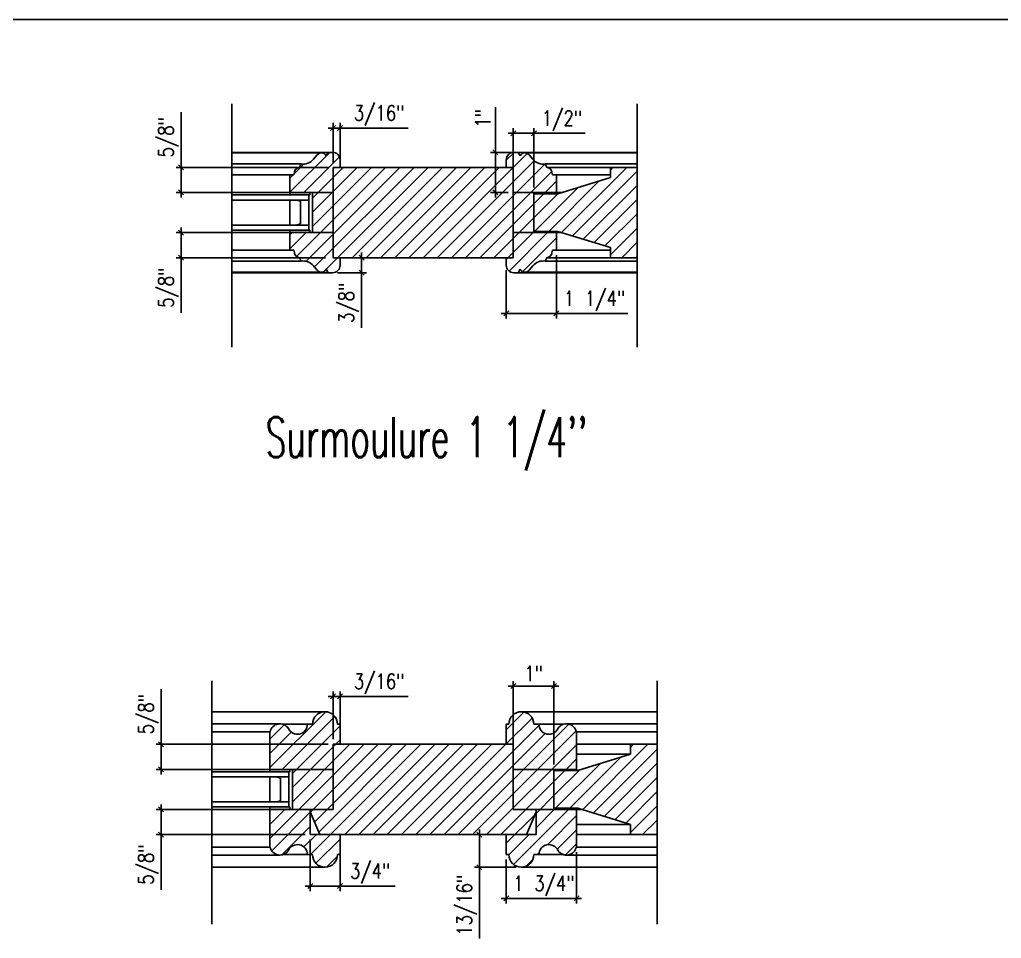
# Model space of a CAD drawing. Header units: inches. Extents: x 1985 to 11287, y 379 to 4336.
# Drawn here: x 7524.07 to 7548.54, y 3445.81 to 3468.71 of the extents above; entities that cross this region are included whole.
import ezdxf

# ---------------------------------------------------------------- set-up
doc = ezdxf.new("R2010")
doc.units = ezdxf.units.IN
doc.header["$MEASUREMENT"] = 0
doc.layers.get('0').update_dxf_attribs({"linetype": 'CONTINUOUS'})
doc.layers.get('Defpoints').update_dxf_attribs({"linetype": 'CONTINUOUS'})
for name, color, linetype in [('COTE1-1 99', 7, 'CONTINUOUS'), ('detail 99', 30, 'CONTINUOUS'), ('glass 99', 6, 'CONTINUOUS'), ('glazing tape 99', 7, 'CONTINUOUS'), ('hatch 99', 1, 'CONTINUOUS'), ('separation 99', 3, 'CONTINUOUS'), ('wood detail 99', 7, 'CONTINUOUS')]:
    doc.layers.add(name, color=color, linetype=linetype)
doc.styles.add('MARVIN', font='simplex.shx', dxfattribs={"width": 0.6})
doc.styles.get("Standard").update_dxf_attribs({"font": 'txt.shx', "width": 0.8})
doc.dimstyles.new('Elevation', dxfattribs={"dimscale": 2, "dimtxt": 0.75, "dimasz": 0.0625, "dimexe": 0.0625, "dimexo": 0.0625, "dimgap": 0.0625, "dimtad": 1, "dimdec": 5, "dimzin": 0, "dimdsep": 46, "dimlunit": 5, "dimtxsty": 'Standard', "dimblk1": 'OBLIQUE', "dimblk2": 'OBLIQUE', "dimsah": 1, "dimcen": 2, "dimdle": 0.0625, "dimclrd": 1, "dimclre": 1, "dimadec": 1, "dimazin": 0, "dimtfac": 0.375, "dimtdec": 5, "dimtmove": 0, "dimatfit": 3, "dimldrblk": 'OBLIQUE', "dimfxl": 1, "dimfrac": 2, "dimtolj": 1, "dimtzin": 0, "dimarcsym": 0})
pattern_1 = [(45, (7953.0586, 3776.64846), (-0.1767767, 0.1767767), [])]

# ---------------------------------------------------------------- blocks, each defined once
blk = doc.blocks.new('_OBLIQUE')
at = {"color": 0, "linetype": 'ByBlock'}
blk.add_line((-0.5, -0.5), (0.5, 0.5), dxfattribs=at)
blk = doc.blocks.new('*D563')
at = {"layer": 'COTE1-1 99', "color": 1, "lineweight": -2, "transparency": 16777216}
for p, q in [((7536.374, 3450.145), (7536.374, 3452.221)), ((7537.388, 3450.145), (7537.388, 3452.221)), ((7536.249, 3452.096), (7537.513, 3452.096))]:
    blk.add_line(p, q, dxfattribs=at)
at = {"layer": 'Defpoints', "color": 0, "transparency": 16777216}
for p in [(7537.388, 3452.096), (7536.374, 3450.02), (7537.388, 3450.02)]:
    blk.add_point(p, dxfattribs=at)
at = {"layer": 'COTE1-1 99', "color": 1, "lineweight": -2, "transparency": 16777216, "xscale": 0.125, "yscale": 0.125, "zscale": 0.125, "rotation": 180}
blk.add_blockref('_OBLIQUE', (7536.374, 3452.096), dxfattribs=at)
at = {"layer": 'COTE1-1 99', "color": 1, "lineweight": -2, "transparency": 16777216, "xscale": 0.125, "yscale": 0.125, "zscale": 0.125}
blk.add_blockref('_OBLIQUE', (7537.388, 3452.096), dxfattribs=at)
at = {"layer": 'COTE1-1 99', "color": 0, "transparency": 16777216, "insert": (7536.881, 3452.409), "char_height": 0.375, "attachment_point": 5}
blk.add_mtext('\\A1;1"', dxfattribs=at)
blk = doc.blocks.new('*D564')
at = {"layer": 'COTE1-1 99', "color": 1, "lineweight": -2, "transparency": 16777216}
for p, q in [((7531.883, 3450.77), (7531.883, 3451.963)), ((7532.057, 3450.77), (7532.057, 3451.963)), ((7531.883, 3451.838), (7531.758, 3451.838)), ((7531.883, 3451.838), (7532.057, 3451.838)), ((7532.057, 3451.838), (7533.757, 3451.838))]:
    blk.add_line(p, q, dxfattribs=at)
at = {"layer": 'Defpoints', "color": 0, "transparency": 16777216}
for p in [(7532.057, 3451.838), (7531.883, 3450.645), (7532.057, 3450.645)]:
    blk.add_point(p, dxfattribs=at)
at = {"layer": 'COTE1-1 99', "color": 1, "lineweight": -2, "transparency": 16777216, "xscale": 0.125, "yscale": 0.125, "zscale": 0.125}
blk.add_blockref('_OBLIQUE', (7531.883, 3451.838), dxfattribs=at)
at = {"layer": 'COTE1-1 99', "color": 1, "lineweight": -2, "transparency": 16777216, "xscale": 0.125, "yscale": 0.125, "zscale": 0.125, "rotation": 180}
blk.add_blockref('_OBLIQUE', (7532.057, 3451.838), dxfattribs=at)
at = {"layer": 'COTE1-1 99', "color": 0, "transparency": 16777216, "insert": (7533.032, 3452.151), "char_height": 0.375, "attachment_point": 5}
blk.add_mtext('\\A1;3/16"', dxfattribs=at)
blk = doc.blocks.new('*D565')
at = {"layer": 'COTE1-1 99', "color": 1, "lineweight": -2, "transparency": 16777216}
for p, q in [((7531.316, 3448.27), (7531.316, 3446.985)), ((7532.057, 3448.27), (7532.057, 3446.985)), ((7531.191, 3447.11), (7532.057, 3447.11)), ((7532.057, 3447.11), (7533.432, 3447.11))]:
    blk.add_line(p, q, dxfattribs=at)
at = {"layer": 'Defpoints', "color": 0, "transparency": 16777216}
for p in [(7531.316, 3448.395), (7532.057, 3448.395), (7532.057, 3447.11)]:
    blk.add_point(p, dxfattribs=at)
at = {"layer": 'COTE1-1 99', "color": 1, "lineweight": -2, "transparency": 16777216, "xscale": 0.125, "yscale": 0.125, "zscale": 0.125, "rotation": 180}
blk.add_blockref('_OBLIQUE', (7531.316, 3447.11), dxfattribs=at)
at = {"layer": 'COTE1-1 99', "color": 1, "lineweight": -2, "transparency": 16777216, "xscale": 0.125, "yscale": 0.125, "zscale": 0.125}
blk.add_blockref('_OBLIQUE', (7532.057, 3447.11), dxfattribs=at)
at = {"layer": 'COTE1-1 99', "color": 0, "transparency": 16777216, "insert": (7532.807, 3447.423), "char_height": 0.375, "attachment_point": 5}
blk.add_mtext('\\A1;3/4"', dxfattribs=at)
blk = doc.blocks.new('*D566')
at = {"layer": 'COTE1-1 99', "color": 1, "lineweight": -2, "transparency": 16777216}
for p, q in [((7537.95, 3447.957), (7537.95, 3446.677)), ((7536.2, 3447.77), (7536.2, 3446.677)), ((7538.075, 3446.802), (7536.075, 3446.802))]:
    blk.add_line(p, q, dxfattribs=at)
at = {"layer": 'Defpoints', "color": 0, "transparency": 16777216}
for p in [(7537.95, 3448.082), (7536.2, 3447.895), (7536.2, 3446.802)]:
    blk.add_point(p, dxfattribs=at)
at = {"layer": 'COTE1-1 99', "color": 1, "lineweight": -2, "transparency": 16777216, "xscale": 0.125, "yscale": 0.125, "zscale": 0.125, "rotation": 180}
blk.add_blockref('_OBLIQUE', (7536.2, 3446.802), dxfattribs=at)
at = {"layer": 'COTE1-1 99', "color": 1, "lineweight": -2, "transparency": 16777216, "xscale": 0.125, "yscale": 0.125, "zscale": 0.125}
blk.add_blockref('_OBLIQUE', (7537.95, 3446.802), dxfattribs=at)
at = {"layer": 'COTE1-1 99', "color": 0, "transparency": 16777216, "insert": (7537.138, 3447.114), "char_height": 0.375, "attachment_point": 5}
blk.add_mtext('\\A1;1 3/4"', dxfattribs=at)
blk = doc.blocks.new('*D567')
at = {"layer": 'COTE1-1 99', "color": 1, "lineweight": -2, "transparency": 16777216}
for p, q in [((7531.191, 3449.02), (7527.471, 3449.02)), ((7527.596, 3449.145), (7527.596, 3448.395)), ((7531.191, 3448.395), (7527.471, 3448.395)), ((7527.596, 3448.395), (7527.596, 3447.02))]:
    blk.add_line(p, q, dxfattribs=at)
at = {"layer": 'Defpoints', "color": 0, "transparency": 16777216}
for p in [(7531.316, 3449.02), (7527.596, 3448.395), (7531.316, 3448.395)]:
    blk.add_point(p, dxfattribs=at)
at = {"layer": 'COTE1-1 99', "color": 1, "lineweight": -2, "transparency": 16777216, "xscale": 0.125, "yscale": 0.125, "zscale": 0.125}
for p, rotation in [((7527.596, 3449.02), 90), ((7527.596, 3448.395), 270)]:
    blk.add_blockref('_OBLIQUE', p, dxfattribs=dict(at, rotation=rotation))
at = {"layer": 'COTE1-1 99', "color": 0, "transparency": 16777216, "insert": (7527.283, 3447.645), "char_height": 0.375, "attachment_point": 5, "rotation": 90}
blk.add_mtext('\\A1;5/8"', dxfattribs=at)
blk = doc.blocks.new('*D568')
at = {"layer": 'COTE1-1 99', "color": 1, "lineweight": -2, "transparency": 16777216}
for p, q in [((7527.596, 3450.645), (7527.596, 3452.02)), ((7531.758, 3450.645), (7527.471, 3450.645)), ((7527.596, 3449.895), (7527.596, 3450.645)), ((7530.182, 3450.02), (7527.471, 3450.02))]:
    blk.add_line(p, q, dxfattribs=at)
at = {"layer": 'Defpoints', "color": 0, "transparency": 16777216}
for p in [(7527.596, 3450.645), (7531.883, 3450.645), (7530.307, 3450.02)]:
    blk.add_point(p, dxfattribs=at)
at = {"layer": 'COTE1-1 99', "color": 1, "lineweight": -2, "transparency": 16777216, "xscale": 0.125, "yscale": 0.125, "zscale": 0.125}
for p, rotation in [((7527.596, 3450.645), 90), ((7527.596, 3450.02), 270)]:
    blk.add_blockref('_OBLIQUE', p, dxfattribs=dict(at, rotation=rotation))
at = {"layer": 'COTE1-1 99', "color": 0, "transparency": 16777216, "insert": (7527.283, 3451.395), "char_height": 0.375, "attachment_point": 5, "rotation": 90}
blk.add_mtext('\\A1;5/8"', dxfattribs=at)
blk = doc.blocks.new('*D569')
at = {"layer": 'COTE1-1 99', "color": 1, "lineweight": -2, "transparency": 16777216}
for p, q in [((7535.531, 3448.52), (7535.531, 3447.582)), ((7536.075, 3448.395), (7535.406, 3448.395)), ((7536.45, 3447.582), (7535.406, 3447.582)), ((7535.531, 3447.582), (7535.531, 3445.807))]:
    blk.add_line(p, q, dxfattribs=at)
at = {"layer": 'Defpoints', "color": 0, "transparency": 16777216}
for p in [(7536.2, 3448.395), (7535.531, 3447.582), (7536.575, 3447.582)]:
    blk.add_point(p, dxfattribs=at)
at = {"layer": 'COTE1-1 99', "color": 1, "lineweight": -2, "transparency": 16777216, "xscale": 0.125, "yscale": 0.125, "zscale": 0.125}
for p, rotation in [((7535.531, 3448.395), 90), ((7535.531, 3447.582), 270)]:
    blk.add_blockref('_OBLIQUE', p, dxfattribs=dict(at, rotation=rotation))
at = {"layer": 'COTE1-1 99', "color": 0, "transparency": 16777216, "insert": (7535.218, 3446.632), "char_height": 0.375, "attachment_point": 5, "rotation": 90}
blk.add_mtext('\\A1;13/16"', dxfattribs=at)
blk = doc.blocks.new('*D570')
at = {"layer": 'COTE1-1 99', "color": 1, "lineweight": -2, "transparency": 16777216}
for p, q in [((7528.096, 3463.524), (7528.096, 3462.774)), ((7531.691, 3463.399), (7527.971, 3463.399)), ((7531.691, 3462.774), (7527.971, 3462.774)), ((7528.096, 3462.774), (7528.096, 3461.399))]:
    blk.add_line(p, q, dxfattribs=at)
at = {"layer": 'Defpoints', "color": 0, "transparency": 16777216}
for p in [(7531.816, 3463.399), (7528.096, 3462.774), (7531.816, 3462.774)]:
    blk.add_point(p, dxfattribs=at)
at = {"layer": 'COTE1-1 99', "color": 1, "lineweight": -2, "transparency": 16777216, "xscale": 0.125, "yscale": 0.125, "zscale": 0.125}
for p, rotation in [((7528.096, 3463.399), 90), ((7528.096, 3462.774), 270)]:
    blk.add_blockref('_OBLIQUE', p, dxfattribs=dict(at, rotation=rotation))
at = {"layer": 'COTE1-1 99', "color": 0, "transparency": 16777216, "insert": (7527.783, 3462.024), "char_height": 0.375, "attachment_point": 5, "rotation": 90}
blk.add_mtext('\\A1;5/8"', dxfattribs=at)
blk = doc.blocks.new('*D571')
at = {"layer": 'COTE1-1 99', "color": 1, "lineweight": -2, "transparency": 16777216}
for p, q in [((7528.096, 3465.024), (7528.096, 3466.399)), ((7531.758, 3465.024), (7527.971, 3465.024)), ((7528.096, 3464.274), (7528.096, 3465.024)), ((7530.682, 3464.399), (7527.971, 3464.399))]:
    blk.add_line(p, q, dxfattribs=at)
at = {"layer": 'Defpoints', "color": 0, "transparency": 16777216}
for p in [(7528.096, 3465.024), (7531.883, 3465.024), (7530.807, 3464.399)]:
    blk.add_point(p, dxfattribs=at)
at = {"layer": 'COTE1-1 99', "color": 1, "lineweight": -2, "transparency": 16777216, "xscale": 0.125, "yscale": 0.125, "zscale": 0.125}
for p, rotation in [((7528.096, 3465.024), 90), ((7528.096, 3464.399), 270)]:
    blk.add_blockref('_OBLIQUE', p, dxfattribs=dict(at, rotation=rotation))
at = {"layer": 'COTE1-1 99', "color": 0, "transparency": 16777216, "insert": (7527.783, 3465.774), "char_height": 0.375, "attachment_point": 5, "rotation": 90}
blk.add_mtext('\\A1;5/8"', dxfattribs=at)
blk = doc.blocks.new('*D572')
at = {"layer": 'COTE1-1 99', "color": 1, "lineweight": -2, "transparency": 16777216}
for p, q in [((7531.883, 3465.149), (7531.883, 3466.131)), ((7532.057, 3465.149), (7532.057, 3466.131)), ((7531.883, 3466.006), (7531.758, 3466.006)), ((7531.883, 3466.006), (7532.057, 3466.006)), ((7532.057, 3466.006), (7533.757, 3466.006))]:
    blk.add_line(p, q, dxfattribs=at)
at = {"layer": 'Defpoints', "color": 0, "transparency": 16777216}
for p in [(7532.057, 3466.006), (7531.883, 3465.024), (7532.057, 3465.024)]:
    blk.add_point(p, dxfattribs=at)
at = {"layer": 'COTE1-1 99', "color": 1, "lineweight": -2, "transparency": 16777216, "xscale": 0.125, "yscale": 0.125, "zscale": 0.125}
blk.add_blockref('_OBLIQUE', (7531.883, 3466.006), dxfattribs=at)
at = {"layer": 'COTE1-1 99', "color": 1, "lineweight": -2, "transparency": 16777216, "xscale": 0.125, "yscale": 0.125, "zscale": 0.125, "rotation": 180}
blk.add_blockref('_OBLIQUE', (7532.057, 3466.006), dxfattribs=at)
at = {"layer": 'COTE1-1 99', "color": 0, "transparency": 16777216, "insert": (7533.032, 3466.318), "char_height": 0.375, "attachment_point": 5}
blk.add_mtext('\\A1;3/16"', dxfattribs=at)
blk = doc.blocks.new('*D573')
at = {"layer": 'COTE1-1 99', "color": 1, "lineweight": -2, "transparency": 16777216}
for p, q in [((7537.45, 3462.834), (7537.45, 3461.258)), ((7536.2, 3462.462), (7536.2, 3461.258)), ((7536.075, 3461.383), (7537.45, 3461.383)), ((7537.45, 3461.383), (7539.225, 3461.383))]:
    blk.add_line(p, q, dxfattribs=at)
at = {"layer": 'Defpoints', "color": 0, "transparency": 16777216}
for p in [(7537.45, 3462.959), (7536.2, 3462.587), (7537.45, 3461.383)]:
    blk.add_point(p, dxfattribs=at)
at = {"layer": 'COTE1-1 99', "color": 1, "lineweight": -2, "transparency": 16777216, "xscale": 0.125, "yscale": 0.125, "zscale": 0.125, "rotation": 180}
blk.add_blockref('_OBLIQUE', (7536.2, 3461.383), dxfattribs=at)
at = {"layer": 'COTE1-1 99', "color": 1, "lineweight": -2, "transparency": 16777216, "xscale": 0.125, "yscale": 0.125, "zscale": 0.125}
blk.add_blockref('_OBLIQUE', (7537.45, 3461.383), dxfattribs=at)
at = {"layer": 'COTE1-1 99', "color": 0, "transparency": 16777216, "insert": (7538.4, 3461.696), "char_height": 0.375, "attachment_point": 5}
blk.add_mtext('\\A1;1 1/4"', dxfattribs=at)
blk = doc.blocks.new('*D574')
at = {"layer": 'COTE1-1 99', "color": 1, "lineweight": -2, "transparency": 16777216}
for p, q in [((7535.929, 3465.399), (7535.929, 3466.524)), ((7536.375, 3465.399), (7535.804, 3465.399)), ((7535.929, 3464.274), (7535.929, 3465.399)), ((7536.249, 3464.399), (7535.804, 3464.399))]:
    blk.add_line(p, q, dxfattribs=at)
at = {"layer": 'Defpoints', "color": 0, "transparency": 16777216}
for p in [(7535.929, 3465.399), (7536.5, 3465.399), (7536.374, 3464.399)]:
    blk.add_point(p, dxfattribs=at)
at = {"layer": 'COTE1-1 99', "color": 1, "lineweight": -2, "transparency": 16777216, "xscale": 0.125, "yscale": 0.125, "zscale": 0.125}
for p, rotation in [((7535.929, 3465.399), 90), ((7535.929, 3464.399), 270)]:
    blk.add_blockref('_OBLIQUE', p, dxfattribs=dict(at, rotation=rotation))
at = {"layer": 'COTE1-1 99', "color": 0, "transparency": 16777216, "insert": (7535.616, 3466.249), "char_height": 0.375, "attachment_point": 5, "rotation": 90}
blk.add_mtext('\\A1;1"', dxfattribs=at)
blk = doc.blocks.new('*D575')
at = {"layer": 'COTE1-1 99', "color": 1, "lineweight": -2, "transparency": 16777216}
for p, q in [((7532.182, 3462.774), (7532.717, 3462.774)), ((7532.592, 3462.899), (7532.592, 3462.399)), ((7531.995, 3462.399), (7532.717, 3462.399)), ((7532.592, 3462.399), (7532.592, 3461.024))]:
    blk.add_line(p, q, dxfattribs=at)
at = {"layer": 'Defpoints', "color": 0, "transparency": 16777216}
for p in [(7532.057, 3462.774), (7531.87, 3462.399), (7532.592, 3462.399)]:
    blk.add_point(p, dxfattribs=at)
at = {"layer": 'COTE1-1 99', "color": 1, "lineweight": -2, "transparency": 16777216, "xscale": 0.125, "yscale": 0.125, "zscale": 0.125}
for p, rotation in [((7532.592, 3462.774), 90), ((7532.592, 3462.399), 270)]:
    blk.add_blockref('_OBLIQUE', p, dxfattribs=dict(at, rotation=rotation))
at = {"layer": 'COTE1-1 99', "color": 0, "transparency": 16777216, "insert": (7532.279, 3461.649), "char_height": 0.375, "attachment_point": 5, "rotation": 90}
blk.add_mtext('\\A1;3/8"', dxfattribs=at)
blk = doc.blocks.new('*D576')
at = {"layer": 'COTE1-1 99', "color": 1, "lineweight": -2, "transparency": 16777216}
for p, q in [((7536.374, 3464.524), (7536.374, 3466.001)), ((7536.888, 3464.524), (7536.888, 3466.001)), ((7536.249, 3465.876), (7536.888, 3465.876)), ((7536.888, 3465.876), (7538.163, 3465.876))]:
    blk.add_line(p, q, dxfattribs=at)
at = {"layer": 'Defpoints', "color": 0, "transparency": 16777216}
for p in [(7536.888, 3465.876), (7536.374, 3464.399), (7536.888, 3464.399)]:
    blk.add_point(p, dxfattribs=at)
at = {"layer": 'COTE1-1 99', "color": 1, "lineweight": -2, "transparency": 16777216, "xscale": 0.125, "yscale": 0.125, "zscale": 0.125, "rotation": 180}
blk.add_blockref('_OBLIQUE', (7536.374, 3465.876), dxfattribs=at)
at = {"layer": 'COTE1-1 99', "color": 1, "lineweight": -2, "transparency": 16777216, "xscale": 0.125, "yscale": 0.125, "zscale": 0.125}
blk.add_blockref('_OBLIQUE', (7536.888, 3465.876), dxfattribs=at)
at = {"layer": 'COTE1-1 99', "color": 0, "transparency": 16777216, "insert": (7537.588, 3466.188), "char_height": 0.375, "attachment_point": 5}
blk.add_mtext('\\A1;1/2"', dxfattribs=at)

msp = doc.modelspace()

# ---------------------------------------------------------------- hatches: boundary and pattern name
at = {"layer": 'glazing tape 99'}
h = msp.add_hatch(color=256, dxfattribs=at)
h.paths.add_polyline_path([(7531.307169, 3464.336516), (7531.307169, 3464.399016), (7530.865205, 3464.399016), (7530.807169, 3464.399016), (7530.807169, 3464.336516)])
h.paths.add_polyline_path([(7530.807169, 3463.461516), (7530.807169, 3463.399016), (7530.865205, 3463.399016), (7531.307169, 3463.399016), (7531.307169, 3463.461516)])
h = msp.add_hatch(color=256, dxfattribs=at)
h.paths.add_polyline_path([(7536.887526, 3463.399016), (7537.45002, 3463.399016), (7537.45002, 3463.430316), (7536.887526, 3463.430316)])
h.paths.add_polyline_path([(7536.887526, 3464.367716), (7537.45002, 3464.367716), (7537.45002, 3464.399016), (7536.887526, 3464.399016)])
h = msp.add_hatch(color=256, dxfattribs=at)
h.paths.add_polyline_path([(7530.807169, 3449.957489), (7530.807169, 3450.019989), (7530.365205, 3450.019989), (7530.307169, 3450.019989), (7530.307169, 3449.957489)])
h.paths.add_polyline_path([(7530.307169, 3449.082489), (7530.307169, 3449.019989), (7530.365205, 3449.019989), (7530.807169, 3449.019989), (7530.807169, 3449.082489)])
h = msp.add_hatch(color=256, dxfattribs=at)
h.paths.add_polyline_path([(7537.387526, 3449.019989), (7537.95002, 3449.019989), (7537.95002, 3449.051289), (7537.387526, 3449.051289)])
h.paths.add_polyline_path([(7537.387526, 3449.988689), (7537.95002, 3449.988689), (7537.95002, 3450.019989), (7537.387526, 3450.019989)])
at = {"layer": 'hatch 99'}
h = msp.add_hatch(dxfattribs=at)
h.set_pattern_fill('ANSI31', color=256, scale=2, style=0)
h.set_pattern_definition([(45, (8045.14904, 3258.20517), (-0.1767767, 0.1767767), [])])
h.paths.add_polyline_path([(7531.883062, 3465.024016), (7532.057169, 3465.024016), (7532.057169, 3465.211516, 0.414213562), (7531.869669, 3465.399016), (7531.757169, 3465.399016), (7531.713295, 3465.311666, 0.566296042), (7531.490446, 3465.3335), (7531.395276, 3465.226137, -0.273490153), (7531.087169, 3465.111016), (7531.049169, 3465.024016, 0.347844047), (7530.919142, 3464.901162, -0.001200082), (7530.919243, 3464.901846), (7530.907169, 3464.839016), (7530.807169, 3464.839016), (7530.807169, 3464.399016), (7530.865205, 3464.399016), (7531.883062, 3464.399016)])
h.paths.add_polyline_path([(7531.883062, 3464.399016), (7531.369669, 3464.399016), (7531.369669, 3463.399016), (7531.775919, 3463.399016), (7531.847347, 3463.399016), (7531.883062, 3463.399016)])
h.paths.add_polyline_path([(7531.883062, 3463.399016), (7531.847347, 3463.399016), (7530.885394, 3463.399016), (7530.838419, 3463.399016), (7530.807169, 3463.399016), (7530.807169, 3462.959016), (7530.907169, 3462.959016), (7530.919243, 3462.896187, 0.346499322), (7531.049169, 3462.774016), (7531.087169, 3462.687016, -0.273490153), (7531.395276, 3462.571896), (7531.490446, 3462.464533, 0.566296042), (7531.713295, 3462.486367), (7531.757169, 3462.399016), (7531.869669, 3462.399016, 0.414213562), (7532.057169, 3462.586516), (7532.057169, 3462.774016), (7531.883062, 3462.774016)])
h.paths.add_polyline_path([(7536.374133, 3465.024016), (7536.168776, 3465.024016), (7531.883062, 3465.024016), (7531.883062, 3462.774016), (7536.374133, 3462.774016)])
h.paths.add_polyline_path([(7537.450026, 3463.399016), (7536.909847, 3463.399016), (7536.374133, 3463.399016), (7536.374133, 3462.774016), (7536.200026, 3462.774016), (7536.200026, 3462.586516, 0.414213562), (7536.387526, 3462.399016), (7536.500026, 3462.399016), (7536.5439, 3462.486367, 0.566296042), (7536.766749, 3462.464533), (7536.861919, 3462.571896, -0.273490153), (7537.170026, 3462.687016), (7537.208026, 3462.774016, 0.346313376), (7537.337937, 3462.896092, 0.000064237), (7537.337943, 3462.896129, 0.000101787), (7537.337951, 3462.896187), (7537.350026, 3462.959016), (7537.450026, 3462.959016)])
h.paths.add_polyline_path([(7536.887526, 3464.399016), (7536.374133, 3464.399016), (7536.374133, 3463.399016), (7536.887526, 3463.399016)])
h.paths.add_polyline_path([(7537.208026, 3465.024016), (7537.170026, 3465.111016, -0.273490153), (7536.861919, 3465.226137), (7536.766749, 3465.3335, 0.566296042), (7536.5439, 3465.311666), (7536.500026, 3465.399016), (7536.387526, 3465.399016, 0.414213562), (7536.200026, 3465.211516), (7536.200026, 3465.024016), (7536.374133, 3465.024016), (7536.374133, 3464.399016), (7537.39199, 3464.399016), (7537.450026, 3464.399016), (7537.450026, 3464.839016), (7537.350026, 3464.839016), (7537.337951, 3464.901846, 0.346499322)])
h.paths.add_polyline_path([(7539.460839, 3465.024016), (7538.79384, 3465.024016), (7538.79384, 3464.774016), (7537.48134, 3464.367716), (7536.887526, 3464.367716), (7536.887526, 3463.430316), (7537.48134, 3463.430316), (7538.79384, 3463.024016), (7538.79384, 3462.774016), (7539.460839, 3462.774016)])
h = msp.add_hatch(dxfattribs=at)
h.set_pattern_fill('ANSI31', color=256, scale=2, style=0)
h.set_pattern_definition(pattern_1)
h.paths.add_polyline_path([(7531.883062, 3450.644989), (7532.057169, 3450.644989), (7532.057169, 3451.144989), (7531.994669, 3451.144989, 1), (7531.369669, 3451.144989), (7531.244669, 3451.144989, -0.809183486), (7530.76643, 3451.042974, 0.663665492), (7530.313696, 3450.957489), (7530.307169, 3450.957489), (7530.307169, 3450.019989), (7530.365205, 3450.019989), (7531.883062, 3450.019989)])
h.paths.add_polyline_path([(7531.883062, 3450.019989), (7530.869669, 3450.019989), (7530.869669, 3449.019989), (7531.347347, 3449.019989), (7531.883062, 3449.019989)])
h.paths.add_polyline_path([(7531.316097, 3449.019989), (7530.385394, 3449.019989), (7530.365205, 3449.019989), (7530.307169, 3449.019989), (7530.307169, 3448.082489), (7530.313696, 3448.082489, 0.663665492), (7530.76643, 3447.997005, -0.809183486), (7531.244669, 3447.894989), (7531.369669, 3447.894989, 1), (7531.994669, 3447.894989), (7532.057169, 3447.894989), (7532.057169, 3448.394989), (7531.316097, 3448.394989)])
h.paths.add_polyline_path([(7536.374133, 3450.644989), (7536.168776, 3450.644989), (7531.883062, 3450.644989), (7531.883062, 3449.019989), (7531.347347, 3449.019989), (7531.316097, 3449.019989), (7531.316097, 3448.957489), (7531.557169, 3448.394989), (7532.088419, 3448.394989), (7536.668776, 3448.394989), (7536.700026, 3448.394989), (7536.941097, 3448.957489), (7536.941097, 3449.019989), (7536.909847, 3449.019989), (7536.374133, 3449.019989)])
h.paths.add_polyline_path([(7537.950026, 3450.957489), (7537.943499, 3450.957489, 0.663665492), (7537.490765, 3451.042974, -0.809183486), (7537.012526, 3451.144989), (7536.887526, 3451.144989, 1), (7536.262526, 3451.144989), (7536.200026, 3451.144989), (7536.200026, 3450.644989), (7536.374133, 3450.644989), (7536.374133, 3450.019989), (7537.918776, 3450.019989), (7537.950026, 3450.030406)])
h.paths.add_polyline_path([(7537.387526, 3450.019989), (7536.374133, 3450.019989), (7536.374133, 3449.019989), (7536.909847, 3449.019989), (7537.387526, 3449.019989)])
h.paths.add_polyline_path([(7537.950026, 3449.009572), (7537.918776, 3449.019989), (7536.981276, 3449.019989), (7536.941097, 3449.019989), (7536.941097, 3448.394989), (7536.200026, 3448.394989), (7536.200026, 3447.894989), (7536.262526, 3447.894989, 1), (7536.887526, 3447.894989), (7537.012526, 3447.894989, -0.809183486), (7537.490765, 3447.997005, 0.663665492), (7537.943499, 3448.082489), (7537.950026, 3448.082489)])
h = msp.add_hatch(dxfattribs=at)
h.set_pattern_fill('ANSI31', color=256, scale=2, style=0)
h.set_pattern_definition(pattern_1)
h.paths.add_polyline_path([(7539.960839, 3450.644989), (7539.29384, 3450.644989), (7539.29384, 3450.394989), (7537.98134, 3449.988689), (7537.387526, 3449.988689), (7537.387526, 3449.051289), (7537.98134, 3449.051289), (7539.29384, 3448.644989), (7539.29384, 3448.394989), (7539.960839, 3448.394989)])

# ---------------------------------------------------------------- linework, layer by layer
at = {"layer": 'glass 99'}
for p, q in [((7529.363945, 3464.336516), (7531.276669, 3464.336516)), ((7529.363945, 3464.211516), (7531.276669, 3464.211516)), ((7530.807169, 3464.211516), (7530.807169, 3463.586516)), ((7531.071549, 3464.181525), (7530.963766, 3464.211516)), ((7531.071549, 3464.181525), (7531.071549, 3463.836516)), ((7531.276669, 3464.336516), (7531.276669, 3463.461516)), ((7531.071549, 3463.616508), (7531.071549, 3463.836516)), ((7531.276669, 3463.586516), (7529.363945, 3463.586516)), ((7531.276669, 3463.461516), (7529.363945, 3463.461516)), ((7530.865205, 3463.461516), (7531.276669, 3463.461516)), ((7531.071549, 3463.616508), (7530.963766, 3463.586516)), ((7528.863945, 3449.957489), (7530.776669, 3449.957489)), ((7528.863945, 3449.832489), (7530.776669, 3449.832489)), ((7530.307169, 3449.832489), (7530.307169, 3449.207489)), ((7530.571549, 3449.802498), (7530.463766, 3449.832489)), ((7530.571549, 3449.802498), (7530.571549, 3449.457489)), ((7530.776669, 3449.957489), (7530.776669, 3449.082489)), ((7530.571549, 3449.23748), (7530.571549, 3449.457489)), ((7530.776669, 3449.207489), (7528.863945, 3449.207489)), ((7530.776669, 3449.082489), (7528.863945, 3449.082489)), ((7530.365205, 3449.082489), (7530.776669, 3449.082489)), ((7530.571549, 3449.23748), (7530.463766, 3449.207489))]:
    msp.add_line(p, q, dxfattribs=at)
at = {"layer": 'glazing tape 99'}
for p, q in [((7530.807169, 3464.399016), (7530.807169, 3464.336516)), ((7530.807169, 3464.336516), (7531.307169, 3464.336516)), ((7531.307169, 3464.399016), (7531.307169, 3464.336516)), ((7530.807169, 3463.399016), (7530.807169, 3463.461516)), ((7530.807169, 3463.461516), (7531.307169, 3463.461516)), ((7531.307169, 3463.399016), (7531.307169, 3463.461516)), ((7530.307169, 3450.019989), (7530.307169, 3449.957489)), ((7530.807169, 3450.019989), (7530.807169, 3449.957489)), ((7530.307169, 3449.957489), (7530.807169, 3449.957489)), ((7530.307169, 3449.019989), (7530.307169, 3449.082489)), ((7530.307169, 3449.082489), (7530.807169, 3449.082489)), ((7530.807169, 3449.019989), (7530.807169, 3449.082489))]:
    msp.add_line(p, q, dxfattribs=at)
at = {"layer": 'separation 99'}
msp.add_line((7625.276756, 3468.707265), (7484.325689, 3468.707265), dxfattribs=at)
at = {"layer": 'wood detail 99'}
for p, q in [((7529.363945, 3466.607263), (7529.363945, 3460.539926)), ((7539.460839, 3466.607263), (7539.460839, 3460.539926)), ((7531.757169, 3465.399016), (7529.363945, 3465.399016)), ((7531.757169, 3465.399016), (7531.713295, 3465.311666)), ((7536.500026, 3465.399016), (7536.5439, 3465.311666)), ((7536.500026, 3465.399016), (7539.460839, 3465.399016)), ((7531.595323, 3465.386304), (7529.363945, 3465.386304)), ((7531.395276, 3465.226137), (7531.490446, 3465.3335)), ((7532.057169, 3465.211516), (7532.057169, 3465.024016)), ((7536.200026, 3465.211516), (7536.200026, 3465.024016)), ((7536.661872, 3465.386304), (7539.460839, 3465.386304)), ((7536.861919, 3465.226137), (7536.766749, 3465.3335)), ((7531.087169, 3465.111016), (7529.363945, 3465.111016)), ((7531.049169, 3465.024016), (7529.463355, 3465.024016)), ((7530.919243, 3464.901846), (7530.907169, 3464.839016)), ((7531.087169, 3465.111016), (7531.049169, 3465.024016)), ((7532.088419, 3465.024016), (7531.883062, 3465.024016)), ((7531.883062, 3465.024016), (7536.374133, 3465.024016)), ((7536.168776, 3465.024016), (7536.374133, 3465.024016)), ((7536.168776, 3465.024016), (7536.374133, 3465.024016)), ((7537.170026, 3465.111016), (7537.208026, 3465.024016)), ((7537.170026, 3465.111016), (7539.460839, 3465.111016)), ((7537.208026, 3465.024016), (7538.79384, 3465.024016)), ((7537.337951, 3464.901846), (7537.350026, 3464.839016)), ((7538.79384, 3465.024016), (7539.460839, 3465.024016)), ((7538.79384, 3464.774016), (7538.79384, 3465.024016)), ((7538.79384, 3465.024016), (7539.460839, 3465.024016)), ((7530.807169, 3464.839016), (7529.363945, 3464.839016)), ((7530.807169, 3464.839016), (7530.807169, 3464.399016)), ((7537.450026, 3464.839016), (7537.450026, 3464.399016)), ((7537.450026, 3464.839016), (7538.79384, 3464.839016)), ((7537.48134, 3464.367716), (7538.79384, 3464.774016)), ((7529.363945, 3464.399016), (7530.865205, 3464.399016)), ((7531.369669, 3464.399016), (7531.369669, 3463.399016)), ((7536.887526, 3464.399016), (7536.887526, 3463.399016)), ((7537.48134, 3464.367716), (7536.887526, 3464.367716)), ((7537.450026, 3464.399016), (7537.582451, 3464.399016)), ((7537.48134, 3463.430316), (7538.79384, 3463.024016)), ((7529.363945, 3463.399016), (7530.865205, 3463.399016)), ((7530.807169, 3462.959016), (7530.807169, 3463.399016)), ((7530.838419, 3463.399016), (7531.775919, 3463.399016)), ((7530.865205, 3463.399016), (7531.369669, 3463.399016)), ((7530.865205, 3463.399016), (7531.369669, 3463.399016)), ((7530.865205, 3463.399016), (7531.369669, 3463.399016)), ((7530.885394, 3463.399016), (7531.847347, 3463.399016)), ((7531.847347, 3463.399016), (7531.883062, 3463.399016)), ((7536.909847, 3463.399016), (7536.374133, 3463.399016)), ((7536.909847, 3463.399016), (7536.374133, 3463.399016)), ((7537.39199, 3463.399016), (7536.856276, 3463.399016)), ((7537.39199, 3463.399016), (7536.856276, 3463.399016)), ((7537.39199, 3463.399016), (7536.856276, 3463.399016)), ((7537.39199, 3463.399016), (7536.887526, 3463.399016)), ((7537.39199, 3463.399016), (7536.887526, 3463.399016)), ((7537.39199, 3463.399016), (7536.887526, 3463.399016)), ((7537.450026, 3463.399016), (7536.909847, 3463.399016)), ((7537.371801, 3463.399016), (7536.909847, 3463.399016)), ((7537.418776, 3463.399016), (7536.981276, 3463.399016)), ((7537.418776, 3463.399016), (7536.981276, 3463.399016)), ((7537.450026, 3462.959016), (7537.450026, 3463.399016)), ((7530.807169, 3462.959016), (7529.363945, 3462.959016)), ((7530.919243, 3462.896187), (7530.907169, 3462.959016)), ((7537.337951, 3462.896187), (7537.350026, 3462.959016)), ((7537.450026, 3462.959016), (7538.79384, 3462.959016)), ((7538.79384, 3463.024016), (7538.79384, 3462.774016)), ((7531.049169, 3462.774016), (7529.463355, 3462.774016)), ((7531.087169, 3462.687016), (7531.049169, 3462.774016)), ((7532.088419, 3462.774016), (7531.883062, 3462.774016)), ((7531.883062, 3462.774016), (7536.374133, 3462.774016)), ((7532.057169, 3462.586516), (7532.057169, 3462.774016)), ((7536.200026, 3462.586516), (7536.200026, 3462.774016)), ((7537.170026, 3462.687016), (7537.208026, 3462.774016)), ((7537.208026, 3462.774016), (7538.79384, 3462.774016)), ((7538.79384, 3462.774016), (7539.460839, 3462.774016)), ((7531.087169, 3462.687016), (7529.363945, 3462.687016)), ((7531.395276, 3462.571896), (7531.490446, 3462.464533)), ((7531.757169, 3462.399016), (7531.713295, 3462.486367)), ((7536.500026, 3462.399016), (7536.5439, 3462.486367)), ((7536.861919, 3462.571896), (7536.766749, 3462.464533)), ((7537.170026, 3462.687016), (7539.460839, 3462.687016)), ((7531.595323, 3462.411729), (7529.363945, 3462.411729)), ((7531.757169, 3462.399016), (7529.363945, 3462.399016)), ((7536.500026, 3462.399016), (7539.460839, 3462.399016)), ((7536.661872, 3462.411729), (7539.460839, 3462.411729)), ((7528.863945, 3452.228236), (7528.863945, 3446.160899)), ((7539.960839, 3452.228236), (7539.960839, 3446.160899)), ((7531.682169, 3451.457489), (7528.863945, 3451.457489)), ((7536.575026, 3451.457489), (7539.960839, 3451.457489)), ((7530.558082, 3451.154804), (7528.863945, 3451.154804)), ((7530.307169, 3450.957489), (7528.863945, 3450.957489)), ((7530.307169, 3450.957489), (7530.307169, 3450.019989)), ((7530.307169, 3450.957489), (7530.313696, 3450.957489)), ((7531.244669, 3451.144989), (7530.627445, 3451.144989)), ((7531.369669, 3451.144989), (7531.244669, 3451.144989)), ((7532.057169, 3451.144989), (7531.994669, 3451.144989)), ((7532.057169, 3451.144989), (7532.057169, 3450.644989)), ((7536.200026, 3451.144989), (7536.262526, 3451.144989)), ((7536.200026, 3451.144989), (7536.200026, 3450.644989)), ((7536.887526, 3451.144989), (7537.012526, 3451.144989)), ((7537.012526, 3451.144989), (7537.62975, 3451.144989)), ((7537.699113, 3451.154804), (7539.960839, 3451.154804)), ((7537.950026, 3450.957489), (7537.943499, 3450.957489)), ((7537.950026, 3450.957489), (7537.950026, 3450.019989)), ((7537.950026, 3450.957489), (7539.960839, 3450.957489)), ((7532.088419, 3450.644989), (7531.883062, 3450.644989)), ((7531.883062, 3450.644989), (7536.374133, 3450.644989)), ((7536.168776, 3450.644989), (7536.374133, 3450.644989)), ((7536.168776, 3450.644989), (7536.374133, 3450.644989)), ((7537.950026, 3450.644989), (7539.960839, 3450.644989)), ((7537.950026, 3450.644989), (7539.960839, 3450.644989)), ((7539.29384, 3450.394989), (7539.29384, 3450.644989)), ((7539.29384, 3450.394989), (7537.95002, 3450.394989)), ((7537.98134, 3449.988689), (7539.29384, 3450.394989)), ((7528.863945, 3450.019989), (7530.365205, 3450.019989)), ((7530.869669, 3450.019989), (7530.869669, 3449.019989)), ((7537.387526, 3450.019989), (7537.387526, 3449.019989)), ((7537.98134, 3449.988689), (7537.387526, 3449.988689)), ((7528.863945, 3449.019989), (7530.365205, 3449.019989)), ((7530.307169, 3449.019989), (7530.307169, 3448.082489)), ((7530.338419, 3449.019989), (7531.275919, 3449.019989)), ((7530.365205, 3449.019989), (7530.869669, 3449.019989)), ((7530.365205, 3449.019989), (7530.869669, 3449.019989)), ((7530.365205, 3449.019989), (7530.869669, 3449.019989)), ((7530.385394, 3449.019989), (7531.347347, 3449.019989)), ((7531.316097, 3448.957489), (7531.316097, 3449.019989)), ((7531.316097, 3448.394989), (7531.316097, 3449.019989)), ((7531.347347, 3449.019989), (7531.883062, 3449.019989)), ((7536.909847, 3449.019989), (7536.374133, 3449.019989)), ((7536.909847, 3449.019989), (7536.374133, 3449.019989)), ((7537.950026, 3449.019989), (7536.909847, 3449.019989)), ((7537.871801, 3449.019989), (7536.909847, 3449.019989)), ((7536.941097, 3448.394989), (7536.941097, 3449.019989)), ((7536.941097, 3448.957489), (7536.941097, 3449.019989)), ((7537.918776, 3449.019989), (7536.981276, 3449.019989)), ((7537.918776, 3449.019989), (7536.981276, 3449.019989)), ((7537.89199, 3449.019989), (7537.356276, 3449.019989)), ((7537.89199, 3449.019989), (7537.356276, 3449.019989)), ((7537.89199, 3449.019989), (7537.356276, 3449.019989)), ((7537.89199, 3449.019989), (7537.387526, 3449.019989)), ((7537.89199, 3449.019989), (7537.387526, 3449.019989)), ((7537.89199, 3449.019989), (7537.387526, 3449.019989)), ((7537.950026, 3449.019989), (7537.950026, 3448.082489)), ((7537.98134, 3449.051289), (7539.29384, 3448.644989)), ((7539.29384, 3448.644989), (7537.95002, 3448.644989)), ((7539.29384, 3448.644989), (7539.29384, 3448.394989)), ((7532.088419, 3448.394989), (7531.316097, 3448.394989)), ((7531.588419, 3448.394989), (7536.668776, 3448.394989)), ((7532.057169, 3447.894989), (7532.057169, 3448.394989)), ((7536.168776, 3448.394989), (7536.941097, 3448.394989)), ((7536.168776, 3448.394989), (7536.941097, 3448.394989)), ((7536.200026, 3447.894989), (7536.200026, 3448.394989)), ((7537.950026, 3448.394989), (7539.960839, 3448.394989)), ((7530.307169, 3448.082489), (7528.863945, 3448.082489)), ((7530.307169, 3448.082489), (7530.313696, 3448.082489)), ((7537.950026, 3448.082489), (7537.943499, 3448.082489)), ((7537.950026, 3448.082489), (7539.960839, 3448.082489)), ((7530.558082, 3447.885174), (7528.863945, 3447.885174)), ((7531.244669, 3447.894989), (7530.627445, 3447.894989)), ((7531.369669, 3447.894989), (7531.244669, 3447.894989)), ((7532.057169, 3447.894989), (7531.994669, 3447.894989)), ((7536.200026, 3447.894989), (7536.262526, 3447.894989)), ((7536.887526, 3447.894989), (7537.012526, 3447.894989)), ((7537.012526, 3447.894989), (7537.62975, 3447.894989)), ((7537.667863, 3447.885174), (7539.960839, 3447.885174)), ((7537.699113, 3447.885174), (7539.39325, 3447.885174)), ((7531.682169, 3447.582489), (7528.863945, 3447.582489)), ((7536.575026, 3447.582489), (7539.960839, 3447.582489))]:
    msp.add_line(p, q, dxfattribs=at)
at = {"layer": 'wood detail 99', "color": 7}
for p, q in [((7531.757169, 3465.399016), (7531.869669, 3465.399016)), ((7536.500026, 3465.399016), (7536.387526, 3465.399016)), ((7531.883062, 3462.774016), (7531.883062, 3465.024016)), ((7536.374133, 3462.774016), (7536.374133, 3465.024016)), ((7530.807169, 3464.839016), (7530.907169, 3464.839016)), ((7537.450026, 3464.839016), (7537.350026, 3464.839016)), ((7530.865205, 3464.399016), (7531.883062, 3464.399016)), ((7537.450026, 3464.399016), (7536.374133, 3464.399016)), ((7537.39199, 3464.399016), (7536.374133, 3464.399016)), ((7536.887526, 3464.399016), (7536.887526, 3463.399016)), ((7536.887526, 3463.430316), (7537.48134, 3463.430316)), ((7537.45004, 3463.399016), (7537.582451, 3463.399016)), ((7530.807169, 3462.959016), (7530.907169, 3462.959016)), ((7537.450026, 3462.959016), (7537.350026, 3462.959016)), ((7531.757169, 3462.399016), (7531.869669, 3462.399016)), ((7536.500026, 3462.399016), (7536.387526, 3462.399016)), ((7531.883062, 3449.019989), (7531.883062, 3450.644989)), ((7536.374133, 3449.019989), (7536.374133, 3450.644989)), ((7530.365205, 3450.019989), (7531.883062, 3450.019989)), ((7537.950026, 3450.019989), (7536.374133, 3450.019989)), ((7537.89199, 3450.019989), (7536.374133, 3450.019989)), ((7537.387526, 3450.019989), (7537.387526, 3449.019989)), ((7537.387526, 3449.051289), (7537.98134, 3449.051289)), ((7537.95004, 3449.019989), (7538.082451, 3449.019989)), ((7531.557169, 3448.394989), (7531.316097, 3448.957489)), ((7531.557169, 3448.394989), (7531.316097, 3448.957489)), ((7531.557169, 3448.394989), (7531.316097, 3448.957489)), ((7531.557169, 3448.394989), (7531.316097, 3448.957489)), ((7536.700026, 3448.394989), (7536.941097, 3448.957489)), ((7536.700026, 3448.394989), (7536.941097, 3448.957489)), ((7536.700026, 3448.394989), (7536.941097, 3448.957489)), ((7536.700026, 3448.394989), (7536.941097, 3448.957489))]:
    msp.add_line(p, q, dxfattribs=at)
at = {"layer": 'wood detail 99'}
for centre, radius, start, end in [((7531.869669, 3465.211516), 0.1875, 0, 90), ((7536.387526, 3465.211516), 0.1875, 90, 180), ((7531.14386, 3465.429154), 0.323149, 259.896095, 321.0792732), ((7531.595323, 3465.255753), 0.130551, 25.3590021, 143.4498258), ((7536.661872, 3465.255753), 0.130551, 36.5501742, 154.6409979), ((7537.113335, 3465.429154), 0.323149, 218.9207268, 280.103905), ((7531.061769, 3464.880445), 0.144124, 95.0156677, 171.4603333), ((7537.195426, 3464.880445), 0.144124, 8.5396667, 84.9843323), ((7531.061769, 3462.917588), 0.144124, 188.5396667, 264.9843323), ((7537.195426, 3462.917588), 0.144124, 275.0156677, 351.4603333), ((7531.14386, 3462.368879), 0.323149, 38.9207268, 100.103905), ((7531.595323, 3462.54228), 0.130551, 216.5501742, 334.6409979), ((7531.869669, 3462.586516), 0.1875, 270, 360), ((7536.387526, 3462.586516), 0.1875, 180, 270), ((7536.661872, 3462.54228), 0.130551, 205.3590021, 323.4498258), ((7537.113335, 3462.368879), 0.323149, 79.896095, 141.0792732), ((7531.682169, 3451.144989), 0.3125, 0, 180), ((7536.575026, 3451.144989), 0.3125, 360, 180), ((7530.558082, 3450.904804), 0.25, 33.550887, 167.8343153), ((7530.994669, 3451.144989), 0.25, 204.08315, 0), ((7537.262526, 3451.144989), 0.25, 180, 335.91685), ((7537.699113, 3450.904804), 0.25, 12.1656847, 146.449113), ((7530.558082, 3448.135174), 0.25, 192.1656847, 326.449113), ((7530.994669, 3447.894989), 0.25, 0, 155.91685), ((7537.262526, 3447.894989), 0.25, 24.08315, 180), ((7537.699113, 3448.135174), 0.25, 213.550887, 347.8343153), ((7531.682169, 3447.894989), 0.3125, 180, 0), ((7536.575026, 3447.894989), 0.3125, 180, 360)]:
    msp.add_arc(centre, radius, start, end, dxfattribs=at)

# ---------------------------------------------------------------- texts
at = {"layer": 'detail 99', "color": 30, "style": 'MARVIN', "width": 0.6}
msp.add_text("Surmoulure 1 1/4''", height=1, dxfattribs=at).set_placement((7530.204141, 3457.79917))

# ---------------------------------------------------------------- dimensions: what is measured, and where the dimension line sits
at = {"layer": 'COTE1-1 99'}
for base, p1, p2, picture, middle in [((7532.057169, 3466.005674), (7531.883062, 3465.024016), (7532.057169, 3465.024016), '*D572', (7533.032169, 3466.318174)), ((7536.887526, 3465.87568), (7536.374133, 3464.399016), (7536.887526, 3464.399016), '*D576', (7537.587526, 3466.18818)), ((7537.450026, 3461.383436), (7536.200026, 3462.586516), (7537.450026, 3462.959016), '*D573', (7538.400026, 3461.695936)), ((7532.057169, 3451.838419), (7531.883062, 3450.644989), (7532.057169, 3450.644989), '*D564', (7533.032169, 3452.150919)), ((7537.387526, 3452.096466), (7536.374133, 3450.019989), (7537.387526, 3450.019989), '*D563', (7536.88083, 3452.408966)), ((7532.057169, 3447.110411), (7531.316097, 3448.394989), (7532.057169, 3448.394989), '*D565', (7532.807169, 3447.422911))]:
    dim = msp.add_linear_dim(base=base, p1=p1, p2=p2, dimstyle='Elevation', override={"dimtxt": 0.1875, "dimpost": '"'}, dxfattribs=at)
    dim.commit()
    dim.dimension.update_dxf_attribs({"geometry": picture, "text_midpoint": middle})
for base, p1, p2, picture, middle in [((7528.095888, 3465.024016), (7530.807169, 3464.399016), (7531.883062, 3465.024016), '*D571', (7527.783388, 3465.774016)), ((7528.095888, 3462.774016), (7531.816097, 3463.399016), (7531.816097, 3462.774016), '*D570', (7527.783388, 3462.024016)), ((7532.591963, 3462.399016), (7532.057169, 3462.774016), (7531.869669, 3462.399016), '*D575', (7532.279463, 3461.649016)), ((7527.595888, 3450.644989), (7530.307169, 3450.019989), (7531.883062, 3450.644989), '*D568', (7527.283388, 3451.394989)), ((7527.595888, 3448.394989), (7531.316097, 3449.019989), (7531.316097, 3448.394989), '*D567', (7527.283388, 3447.644989)), ((7535.530747, 3447.582489), (7536.200026, 3448.394989), (7536.575026, 3447.582489), '*D569', (7535.218247, 3446.632489))]:
    dim = msp.add_linear_dim(base=base, p1=p1, p2=p2, angle=90, dimstyle='Elevation', override={"dimtxt": 0.1875, "dimpost": '"'}, dxfattribs=at)
    dim.commit()
    dim.dimension.update_dxf_attribs({"geometry": picture, "text_midpoint": middle})
dim = msp.add_linear_dim(base=(7535.928932, 3465.399016), p1=(7536.374133, 3464.399016), p2=(7536.500026, 3465.399016), angle=90, dimstyle='Elevation', override={"dimtxt": 0.1875, "dimpost": '"'}, dxfattribs=at)
dim.commit()
dim.dimension.update_dxf_attribs({"geometry": '*D574', "text_midpoint": (7535.928932, 3466.249016), "dimtype": 160})
dim = msp.add_linear_dim(base=(7536.200026, 3446.801617), p1=(7537.950026, 3448.082489), p2=(7536.200026, 3447.894989), dimstyle='Elevation', override={"dimtxt": 0.1875, "dimpost": '"'}, dxfattribs=at)
dim.commit()
dim.dimension.update_dxf_attribs({"geometry": '*D566', "text_midpoint": (7537.137526, 3446.801617), "dimtype": 160})

doc.saveas('drawing.dxf')
